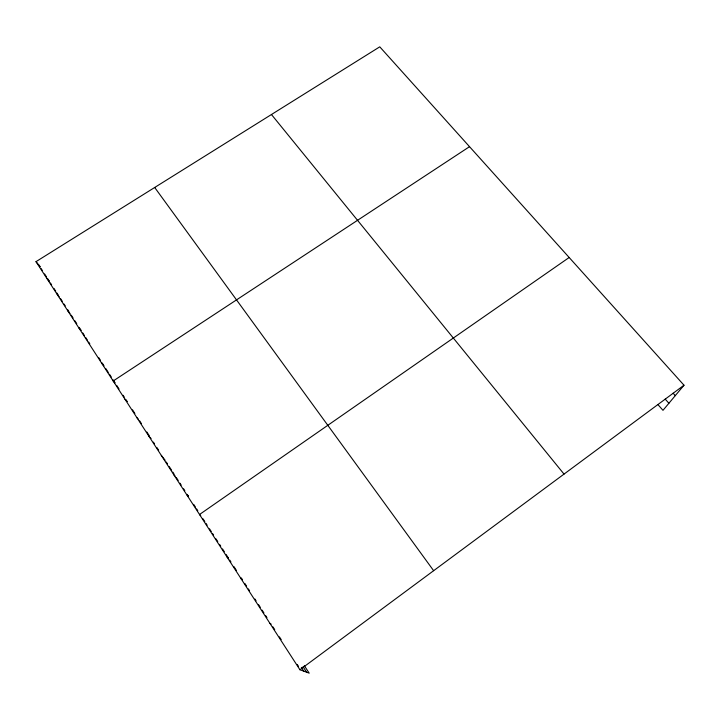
<?xml version="1.0" encoding="UTF-8"?>
<svg xmlns="http://www.w3.org/2000/svg" width="720" height="720" viewBox="0 0 720 720"><rect width="100%" height="100%" fill="white"/><g stroke="black" fill="none" stroke-linecap="round" stroke-linejoin="round"><path stroke-width="1.08" d="M304.335 665.676L309.195 673.164L299.934 669.753L36 261.648L379.764 46.836L684 385.218L662.985 410.328L657.963 404.622M299.934 669.753L684 385.218M569.169 257.499L199.53 514.503L200.7 515.583M469.521 146.673L113.184 380.988L114.921 382.914M269.937 623.367L271.161 624.123M241.02 578.646L242.46 579.771L241.245 577.89M226.944 556.884L228.492 558.18L226.107 554.49M186.57 494.469L188.415 496.242L187.209 494.379M173.835 474.768L175.122 476.046M161.298 455.391L165.096 460.197M148.977 436.329L151.074 438.525M136.845 417.582L138.303 419.13M124.92 399.132L127.17 401.589L126.009 399.78M673.11 393.201L675.279 395.64M101.628 363.123L104.022 365.814M665.217 399.114L668.889 403.263M79.065 328.239L80.964 330.426M68.049 311.202L69.993 313.47M57.204 294.435L59.193 296.775M46.521 277.911L49.239 281.142L47.493 278.442M36 261.648L40.14 266.598M271.458 114.516L564.03 474.093M154.692 187.479L433.638 570.699M303.03 666.693L306.603 672.21M301.347 667.404L303.795 671.166M38.772 264.969L39.933 266.769M41.103 268.56L42.264 270.36M44.586 273.951L46.332 276.651M50.418 282.96L51.597 284.787M53.955 288.432L55.728 291.168M56.907 292.995L58.086 294.822M60.462 298.485L62.253 301.257M64.053 304.038L65.25 305.892M67.653 309.6L68.85 311.445M71.253 315.171L73.08 317.988M74.907 320.814L76.734 323.631M79.164 327.393L80.991 330.219M82.773 332.964L84.528 335.682M85.698 337.491L87.453 340.209M88.623 342.018L89.802 343.827M98.676 357.543L100.458 360.297M102.24 363.06L103.428 364.896M105.84 368.613L108.252 372.357M109.467 374.22L111.276 377.019M113.094 379.827L114.903 382.626M116.676 385.362L119.007 388.971M123.093 395.28L124.254 397.08M132.507 409.833L134.874 413.496M139.626 420.84L141.435 423.63M146.853 432.009L149.265 435.726M153.405 442.125L154.566 443.925M156.897 447.534L158.652 450.234M166.275 462.024L167.463 463.86M169.245 466.605L171.612 470.268M172.8 472.104L173.979 473.931M176.364 477.612L178.173 480.411M179.982 483.201L181.188 485.064M183.591 488.79L184.797 490.653M193.68 504.378L195.435 507.087M196.605 508.896L197.775 510.705M203.04 518.841L204.804 521.568M205.974 523.377L207.144 525.186M209.493 528.813L211.248 531.531M212.427 533.349L213.597 535.158M215.964 538.812L217.755 541.584M219.546 544.347L220.734 546.192M222.525 548.955L224.316 551.727M229.707 560.061L230.922 561.933M233.955 566.631L236.385 570.384M244.836 583.434L246.609 586.179M248.391 588.924L249.57 590.76M254.907 598.995L256.086 600.831M258.489 604.539L260.298 607.338M262.107 610.137L263.916 612.936M265.734 615.726L266.94 617.598M272.925 626.859L274.698 629.586M279.414 636.876L281.187 639.612M297.315 664.542L298.512 666.396"/></g></svg>
